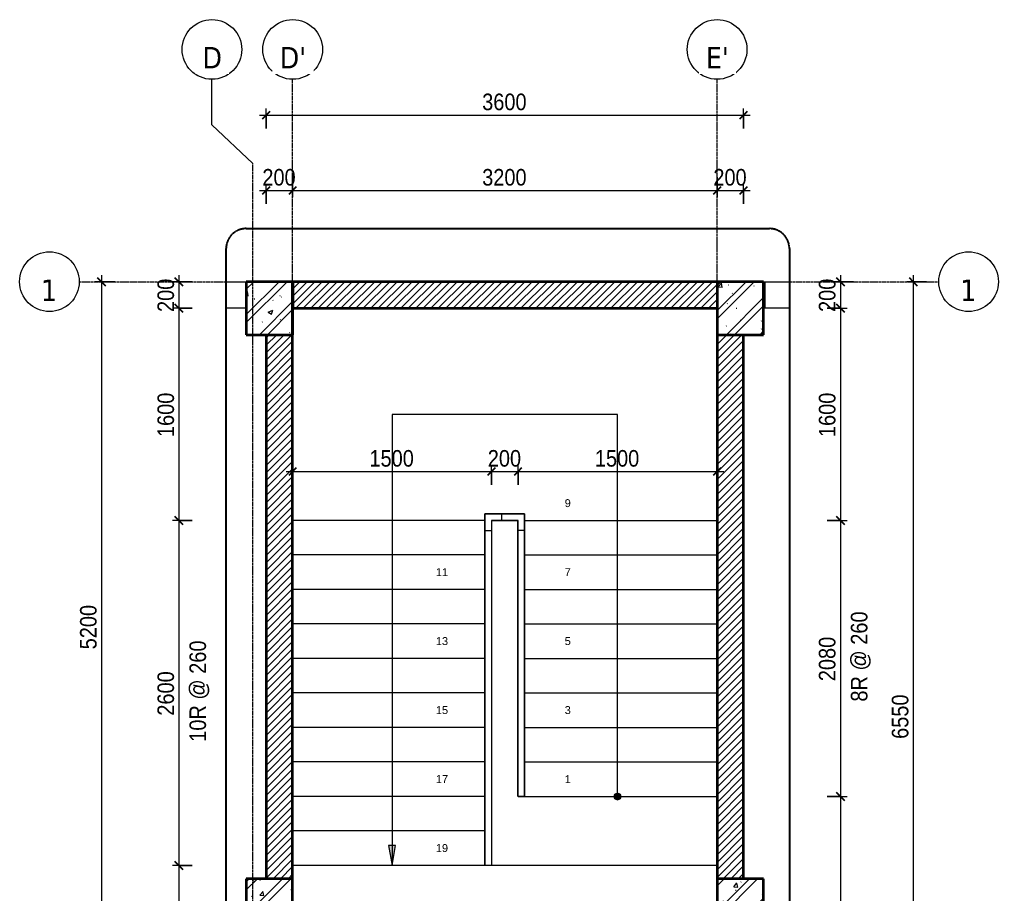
# Model space of a CAD drawing. Header units: millimetres. Extents: x 31919 to 91448, y -42770 to 34550.
# Drawn here: x 67373 to 74753, y -38263 to -31677 of the extents above; entities that cross this region are included whole.
import ezdxf

# ---------------------------------------------------------------- set-up
doc = ezdxf.new("R2010")
doc.units = ezdxf.units.MM
for name, pattern in [('Dash - Tight', [4.5, 3, -1.5]), ('Grid Line', [22.225, 12.7, -3.175, 3.175, -3.175]), ('Hidden', [7.14375, 4.7625, -2.38125])]:
    doc.linetypes.add(name, pattern=pattern)
for name, color, linetype, lineweight in [('0-3', 10, 'Continuous', 5), ('A-ANNO-DIMS', 211, 'Continuous', 9), ('A-ANNO-DIMS-50', 211, 'Continuous', 9), ('A-DETL-GENF-1', 92, 'Dash - Tight', 18), ('A-DETL-GENF-2', 254, 'Continuous', 18), ('A-DETL-GENF-3', 92, 'Hidden', 25), ('A-DETL-MEDM', 33, 'Continuous', 35), ('A-FLOR', 192, 'Continuous', 18), ('A-FLOR-1', 250, 'Continuous', 18), ('A-FLOR-HRAL', 11, 'Continuous', 18), ('A-WALL', 113, 'Continuous', 18), ('A-WALL-1', 113, 'Continuous', 35), ('A-WALL-PATT-1', 111, 'Continuous', 18), ('S-COLS-1', 9, 'Continuous', 5), ('S-COLS-2', 7, 'Continuous', 35), ('S-GRID', 1, 'Continuous', 9), ('S-GRID-1', 1, 'Grid Line', 9), ('S-GRID-IDEN', 1, 'Continuous', 9), ('S-STRS', 31, 'Continuous', 18), ('S-STRS-ANNO', 31, 'Continuous', 18)]:
    doc.layers.add(name, color=color, linetype=linetype, lineweight=lineweight)
doc.styles.add('Arial', font='arial.ttf', dxfattribs={"height": 59.53})
doc.styles.add('Tahoma_B', font='tahomabd.ttf', dxfattribs={"height": 162.5})
doc.styles.add('UTM Avo', font='', dxfattribs={"width": 0.9, "height": 125})
doc.styles.get('UTM Avo').set_extended_font_data('UTM Avo')
doc.dimstyles.new('1_Dim_chi_tiet_2_5', dxfattribs={"dimscale": 304.8, "dimtxt": 124.912619, "dimasz": 0.19685, "dimexe": 0.164042, "dimexo": 0.0625, "dimgap": 0.016404, "dimtad": 1, "dimdec": 0, "dimrnd": 5, "dimzin": 0, "dimdsep": 46, "dimtxsty": 'UTM Avo', "dimblk1": 'OBLIQUE', "dimblk2": 'OBLIQUE', "dimsah": 1, "dimcen": 0.09, "dimdle": 0.164042, "dimazin": 0, "dimtfac": 1, "dimtdec": 4, "dimtix": 1, "dimtmove": 0, "dimatfit": 3, "dimfxl": 0.328084, "dimfxlon": 1, "dimtvp": 1, "dimtolj": 1, "dimtzin": 0, "dimarcsym": 2})
pattern_1 = [(45, (35594.96, 0), (-28.28427, 28.28427), [])]

# ---------------------------------------------------------------- blocks, each defined once
blk = doc.blocks.new('NCV_TKTC_KET CAU_rvt-5-TKCS_THANG BỘ TB2 - MẶT BẰNG TUM MÁI')
at = {"layer": 'S-COLS-1'}
blk.add_hatch(color=256, dxfattribs=at).paths.add_polyline_path([(37037.2, -34052.6), (37037.2, -33652.6), (37036.9, -33652.6), (37036.9, -34052.6)])
at = {"layer": 'A-FLOR-1'}
for p, q in [((37036.9, -33652.6), (33837.3, -33652.6)), ((35286.5, -38052.6), (33836.9, -38052.6)), ((37036.9, -38052.6), (35336.5, -38052.6))]:
    blk.add_line(p, q, dxfattribs=at)
at = {"layer": 'S-COLS-2'}
for p, q in [((33837.3, -34052.6), (33837.3, -33652.6)), ((37386.9, -33652.6), (37036.9, -33652.6)), ((37036.9, -33652.6), (37036.9, -34052.6))]:
    blk.add_line(p, q, dxfattribs=at)
blk = doc.blocks.new('Top Rail Type - Top Rail_Internal_-953363-TKCS_THANG BỘ TB2 - MẶT BẰNG TUM MÁI')
at = {"layer": 'A-FLOR-HRAL'}
for p, q in [((35402.2, 35586), (35527.2, 35586)), ((35402.2, 35461), (35402.2, 35586)), ((35527.2, 35586), (37532.6, 35586)), ((35527.2, 35586), (35527.2, 35536)), ((37532.6, 35586), (37532.6, 35536)), ((35527.2, 35536), (35452.2, 35536)), ((35452.2, 35536), (35452.2, 35461)), ((37532.6, 35536), (35527.2, 35536)), ((35402.2, 35411.5), (35402.2, 35461)), ((35452.2, 35461), (35452.2, 35411.5)), ((35402.2, 35411.5), (35452.2, 35411.5)), ((35402.2, 35286.5), (35402.2, 35411.5)), ((35452.2, 35411.5), (35452.2, 35336.5)), ((35527.2, 35286.5), (35402.2, 35286.5)), ((35452.2, 35336.5), (35527.2, 35336.5)), ((35527.2, 35286.5), (35527.2, 35336.5)), ((35527.2, 35336.5), (38052.6, 35336.5)), ((38052.6, 35286.5), (35527.2, 35286.5)), ((38052.6, 35336.5), (38052.6, 35286.5))]:
    blk.add_line(p, q, dxfattribs=at)
blk = doc.blocks.new('Top Rail Type - Top Rail_Internal_-V13-TKCS_THANG BỘ TB2 - MẶT BẰNG TUM MÁI')
at = {"layer": 'A-FLOR-HRAL'}
for p, q in [((35402.2, 35586), (35402.2, 35411.5)), ((35527.2, 35586), (35402.2, 35586)), ((37532.6, 35586), (35527.2, 35586)), ((37532.6, 35536), (37532.6, 35586)), ((35452.2, 35536), (35452.2, 35411.5)), ((35527.2, 35536), (35452.2, 35536)), ((37532.6, 35536), (35527.2, 35536)), ((35402.2, 35411.5), (35402.2, 35286.5)), ((35452.2, 35411.5), (35452.2, 35336.5)), ((35402.2, 35286.5), (35527.2, 35286.5)), ((35452.2, 35336.5), (35527.2, 35336.5)), ((35527.2, 35336.5), (38052.6, 35336.5)), ((35527.2, 35286.5), (38052.6, 35286.5)), ((38052.6, 35336.5), (38052.6, 35286.5))]:
    blk.add_line(p, q, dxfattribs=at)
blk = doc.blocks.new('BORDER VIEW - BORDER VIEW-1915344-TKCS_THANG BỘ TB2 - MẶT BẰNG TUM MÁI')
at = {"layer": 'A-DETL-GENF-3'}
for p, q in [((150, 4246.2), (7977.3, 4246.2)), ((0, 150), (0, 4096.2)), ((8127.3, 4096.2), (8127.3, 150)), ((7977.3, 0), (150, 0))]:
    blk.add_line(p, q, dxfattribs=at)
for centre, start, end in [((150, 4096.2), 90, 180), ((7977.3, 4096.2), 360, 90), ((150, 150), 180, 270), ((7977.3, 150), 270, 0)]:
    blk.add_arc(centre, 150, start, end, dxfattribs=at)
blk = doc.blocks.new('Grid - M_Grid Head - Circle-353313-TKCS_THANG BỘ TB2 - MẶT BẰNG TUM MÁI')
at = {"layer": 'S-GRID-IDEN'}
blk.add_circle((0, 0), 4.5, dxfattribs=at)
blk = doc.blocks.new('DIMBLOCK121-TKCS_THANG BỘ TB2 - MẶT BẰNG TUM MÁI')
at = {"layer": 'A-ANNO-DIMS-50', "lineweight": 25}
for p, q in [((73561.2, -33652.6), (73531.2, -33622.6)), ((73561.2, -33652.6), (73591.2, -33682.6)), ((73561.2, -33852.6), (73531.2, -33822.6)), ((73561.2, -33852.6), (73591.2, -33882.6))]:
    blk.add_line(p, q, dxfattribs=at)
at = {"layer": 'A-ANNO-DIMS-50'}
for p, q in [((73561.2, -33602.6), (73561.2, -33852.6)), ((73661.2, -33652.6), (73511.2, -33652.6)), ((73561.2, -33652.6), (73661.2, -33652.6)), ((73461.2, -33852.6), (73611.2, -33852.6)), ((73561.2, -33852.6), (73461.2, -33852.6))]:
    blk.add_line(p, q, dxfattribs=at)
at = {"layer": 'A-ANNO-DIMS-50', "color": 0, "insert": (73398.8, -33880.9), "char_height": 125, "width": 308.118, "attachment_point": 1, "rotation": 90, "line_spacing_factor": 1.110334, "style": 'UTM Avo'}
blk.add_mtext('200', dxfattribs=at)
blk = doc.blocks.new('_Oblique')
at = {"color": 0, "linetype": 'ByBlock', "lineweight": -2}
blk.add_line((-0.5, -0.5), (0.5, 0.5), dxfattribs=at)
blk = doc.blocks.new('DIMBLOCK122-TKCS_THANG BỘ TB2 - MẶT BẰNG TUM MÁI')
at = {"layer": 'A-ANNO-DIMS-50'}
for p, q in [((73461.2, -33852.6), (73611.2, -33852.6)), ((73561.2, -33852.6), (73461.2, -33852.6)), ((73561.2, -33852.6), (73561.2, -35452.6)), ((73461.2, -35452.6), (73611.2, -35452.6)), ((73561.2, -35452.6), (73461.2, -35452.6))]:
    blk.add_line(p, q, dxfattribs=at)
at = {"layer": 'A-ANNO-DIMS-50', "lineweight": 25}
for p, q in [((73561.2, -33852.6), (73531.2, -33822.6)), ((73561.2, -33852.6), (73591.2, -33882.6)), ((73561.2, -35452.6), (73531.2, -35422.6)), ((73561.2, -35452.6), (73591.2, -35482.6))]:
    blk.add_line(p, q, dxfattribs=at)
at = {"layer": 'A-ANNO-DIMS-50', "color": 0, "insert": (73398.8, -34823.7), "char_height": 125, "width": 410.824, "attachment_point": 1, "rotation": 90, "line_spacing_factor": 1.110334, "style": 'UTM Avo'}
blk.add_mtext('1600', dxfattribs=at)
blk = doc.blocks.new('DIMBLOCK123-TKCS_THANG BỘ TB2 - MẶT BẰNG TUM MÁI')
at = {"layer": 'A-ANNO-DIMS-50'}
for p, q in [((73461.2, -35452.6), (73611.2, -35452.6)), ((73561.2, -35452.6), (73461.2, -35452.6)), ((73561.2, -35452.6), (73561.2, -37532.6)), ((73461.2, -37532.6), (73611.2, -37532.6)), ((73561.2, -37532.6), (73461.2, -37532.6))]:
    blk.add_line(p, q, dxfattribs=at)
at = {"layer": 'A-ANNO-DIMS-50', "lineweight": 25}
for p, q in [((73561.2, -35452.6), (73531.2, -35422.6)), ((73561.2, -35452.6), (73591.2, -35482.6)), ((73561.2, -37532.6), (73531.2, -37502.6)), ((73561.2, -37532.6), (73591.2, -37562.6))]:
    blk.add_line(p, q, dxfattribs=at)
at = {"layer": 'A-ANNO-DIMS-50', "color": 0, "char_height": 125, "attachment_point": 1, "rotation": 90, "line_spacing_factor": 1.110334, "style": 'UTM Avo'}
for s, insert, width in [('8R @ 260', (73640.1, -36817.6), 780.01), ('2080', (73398.8, -36663.7), 410.824)]:
    blk.add_mtext(s, dxfattribs=dict(at, insert=insert, width=width))
blk = doc.blocks.new('DIMBLOCK124-TKCS_THANG BỘ TB2 - MẶT BẰNG TUM MÁI')
at = {"layer": 'A-ANNO-DIMS-50'}
for p, q in [((73461.2, -37532.6), (73611.2, -37532.6)), ((73561.2, -37532.6), (73461.2, -37532.6)), ((73561.2, -37532.6), (73561.2, -40002.6)), ((73461.2, -40002.6), (73611.2, -40002.6)), ((73561.2, -40002.6), (73461.2, -40002.6))]:
    blk.add_line(p, q, dxfattribs=at)
at = {"layer": 'A-ANNO-DIMS-50', "lineweight": 25}
for p, q in [((73561.2, -37532.6), (73531.2, -37502.6)), ((73561.2, -37532.6), (73591.2, -37562.6)), ((73561.2, -40002.6), (73531.2, -39972.6)), ((73561.2, -40002.6), (73591.2, -40032.6))]:
    blk.add_line(p, q, dxfattribs=at)
at = {"layer": 'A-ANNO-DIMS-50', "color": 0, "insert": (73398.8, -38938.7), "char_height": 125, "width": 410.824, "attachment_point": 1, "rotation": 90, "line_spacing_factor": 1.110334, "style": 'UTM Avo'}
blk.add_mtext('2470', dxfattribs=at)
blk = doc.blocks.new('DIMBLOCK126-TKCS_THANG BỘ TB2 - MẶT BẰNG TUM MÁI')
at = {"layer": 'A-ANNO-DIMS-50', "lineweight": 25}
for p, q in [((74111.2, -33652.6), (74081.2, -33622.6)), ((74111.2, -33652.6), (74141.2, -33682.6)), ((74111.2, -40202.6), (74081.2, -40172.6)), ((74111.2, -40202.6), (74141.2, -40232.6))]:
    blk.add_line(p, q, dxfattribs=at)
at = {"layer": 'A-ANNO-DIMS-50'}
for p, q in [((74111.2, -33602.6), (74111.2, -40252.6)), ((74211.2, -33652.6), (74061.2, -33652.6)), ((74111.2, -33652.6), (74211.2, -33652.6)), ((74011.2, -40202.6), (74161.2, -40202.6)), ((74111.2, -40202.6), (74011.2, -40202.6))]:
    blk.add_line(p, q, dxfattribs=at)
at = {"layer": 'A-ANNO-DIMS-50', "color": 0, "insert": (73948.8, -37098.7), "char_height": 125, "width": 410.824, "attachment_point": 1, "rotation": 90, "line_spacing_factor": 1.110334, "style": 'UTM Avo'}
blk.add_mtext('6550', dxfattribs=at)
blk = doc.blocks.new('DIMBLOCK127-TKCS_THANG BỘ TB2 - MẶT BẰNG TUM MÁI')
at = {"layer": 'A-ANNO-DIMS-50', "lineweight": 25}
for p, q in [((68574.8, -33652.6), (68544.8, -33622.6)), ((68574.8, -33652.6), (68604.8, -33682.6)), ((68574.8, -33852.6), (68544.8, -33822.6)), ((68574.8, -33852.6), (68604.8, -33882.6))]:
    blk.add_line(p, q, dxfattribs=at)
at = {"layer": 'A-ANNO-DIMS-50'}
for p, q in [((68574.8, -33602.6), (68574.8, -33852.6)), ((68674.8, -33652.6), (68524.8, -33652.6)), ((68574.8, -33652.6), (68674.8, -33652.6)), ((68674.8, -33852.6), (68524.8, -33852.6)), ((68574.8, -33852.6), (68674.8, -33852.6))]:
    blk.add_line(p, q, dxfattribs=at)
at = {"layer": 'A-ANNO-DIMS-50', "color": 0, "insert": (68412.4, -33880.9), "char_height": 125, "width": 308.118, "attachment_point": 1, "rotation": 90, "line_spacing_factor": 1.110334, "style": 'UTM Avo'}
blk.add_mtext('200', dxfattribs=at)
blk = doc.blocks.new('DIMBLOCK128-TKCS_THANG BỘ TB2 - MẶT BẰNG TUM MÁI')
at = {"layer": 'A-ANNO-DIMS-50'}
for p, q in [((68674.8, -33852.6), (68524.8, -33852.6)), ((68574.8, -33852.6), (68574.8, -35452.6)), ((68574.8, -33852.6), (68674.8, -33852.6)), ((68674.8, -35452.6), (68524.8, -35452.6)), ((68574.8, -35452.6), (68674.8, -35452.6))]:
    blk.add_line(p, q, dxfattribs=at)
at = {"layer": 'A-ANNO-DIMS-50', "lineweight": 25}
for p, q in [((68574.8, -33852.6), (68544.8, -33822.6)), ((68574.8, -33852.6), (68604.8, -33882.6)), ((68574.8, -35452.6), (68544.8, -35422.6)), ((68574.8, -35452.6), (68604.8, -35482.6))]:
    blk.add_line(p, q, dxfattribs=at)
at = {"layer": 'A-ANNO-DIMS-50', "color": 0, "insert": (68412.4, -34823.7), "char_height": 125, "width": 410.824, "attachment_point": 1, "rotation": 90, "line_spacing_factor": 1.110334, "style": 'UTM Avo'}
blk.add_mtext('1600', dxfattribs=at)
blk = doc.blocks.new('DIMBLOCK129-TKCS_THANG BỘ TB2 - MẶT BẰNG TUM MÁI')
at = {"layer": 'A-ANNO-DIMS-50'}
for p, q in [((68674.8, -35452.6), (68524.8, -35452.6)), ((68574.8, -35452.6), (68574.8, -38052.6)), ((68574.8, -35452.6), (68674.8, -35452.6)), ((68674.8, -38052.6), (68524.8, -38052.6)), ((68574.8, -38052.6), (68674.8, -38052.6))]:
    blk.add_line(p, q, dxfattribs=at)
at = {"layer": 'A-ANNO-DIMS-50', "lineweight": 25}
for p, q in [((68574.8, -35452.6), (68544.8, -35422.6)), ((68574.8, -35452.6), (68604.8, -35482.6)), ((68574.8, -38052.6), (68544.8, -38022.6)), ((68574.8, -38052.6), (68604.8, -38082.6))]:
    blk.add_line(p, q, dxfattribs=at)
at = {"layer": 'A-ANNO-DIMS-50', "color": 0, "char_height": 125, "attachment_point": 1, "rotation": 90, "line_spacing_factor": 1.110334, "style": 'UTM Avo'}
for s, insert, width in [('10R @ 260', (68653.7, -37120.4), 882.716), ('2600', (68412.4, -36923.7), 410.824)]:
    blk.add_mtext(s, dxfattribs=dict(at, insert=insert, width=width))
blk = doc.blocks.new('DIMBLOCK130-TKCS_THANG BỘ TB2 - MẶT BẰNG TUM MÁI')
at = {"layer": 'A-ANNO-DIMS-50'}
for p, q in [((68674.8, -38052.6), (68524.8, -38052.6)), ((68574.8, -38052.6), (68574.8, -40002.6)), ((68574.8, -38052.6), (68674.8, -38052.6)), ((68674.8, -40002.6), (68524.8, -40002.6)), ((68574.8, -40002.6), (68674.8, -40002.6))]:
    blk.add_line(p, q, dxfattribs=at)
at = {"layer": 'A-ANNO-DIMS-50', "lineweight": 25}
for p, q in [((68574.8, -38052.6), (68544.8, -38022.6)), ((68574.8, -38052.6), (68604.8, -38082.6)), ((68574.8, -40002.6), (68544.8, -39972.6)), ((68574.8, -40002.6), (68604.8, -40032.6))]:
    blk.add_line(p, q, dxfattribs=at)
at = {"layer": 'A-ANNO-DIMS-50', "color": 0, "insert": (68412.4, -39198.7), "char_height": 125, "width": 410.824, "attachment_point": 1, "rotation": 90, "line_spacing_factor": 1.110334, "style": 'UTM Avo'}
blk.add_mtext('1950', dxfattribs=at)
blk = doc.blocks.new('DIMBLOCK132-TKCS_THANG BỘ TB2 - MẶT BẰNG TUM MÁI')
at = {"layer": 'A-ANNO-DIMS-50'}
for p, q in [((69431.9, -32865.3), (69431.9, -33015.3)), ((69431.9, -32965.3), (69431.9, -32865.3)), ((69181.9, -32965.3), (69431.9, -32965.3)), ((69231.9, -33065.3), (69231.9, -32915.3)), ((69231.9, -32965.3), (69231.9, -33065.3))]:
    blk.add_line(p, q, dxfattribs=at)
at = {"layer": 'A-ANNO-DIMS-50', "lineweight": 25}
for p, q in [((69231.9, -32965.3), (69201.9, -32995.3)), ((69231.9, -32965.3), (69261.9, -32935.3)), ((69431.9, -32965.3), (69401.9, -32995.3)), ((69431.9, -32965.3), (69461.9, -32935.3))]:
    blk.add_line(p, q, dxfattribs=at)
at = {"layer": 'A-ANNO-DIMS-50', "color": 0, "insert": (69203.5, -32803), "char_height": 125, "width": 308.118, "attachment_point": 1, "line_spacing_factor": 1.110334, "style": 'UTM Avo'}
blk.add_mtext('200', dxfattribs=at)
blk = doc.blocks.new('DIMBLOCK133-TKCS_THANG BỘ TB2 - MẶT BẰNG TUM MÁI')
at = {"layer": 'A-ANNO-DIMS-50'}
for p, q in [((69431.9, -32865.3), (69431.9, -33015.3)), ((69431.9, -32965.3), (69431.9, -32865.3)), ((72631.9, -32865.3), (72631.9, -33015.3)), ((72631.9, -32965.3), (72631.9, -32865.3)), ((69431.9, -32965.3), (72631.9, -32965.3))]:
    blk.add_line(p, q, dxfattribs=at)
at = {"layer": 'A-ANNO-DIMS-50', "lineweight": 25}
for p, q in [((69431.9, -32965.3), (69401.9, -32995.3)), ((69431.9, -32965.3), (69461.9, -32935.3)), ((72631.9, -32965.3), (72601.9, -32995.3)), ((72631.9, -32965.3), (72661.9, -32935.3))]:
    blk.add_line(p, q, dxfattribs=at)
at = {"layer": 'A-ANNO-DIMS-50', "color": 0, "insert": (70860.7, -32803), "char_height": 125, "width": 410.824, "attachment_point": 1, "line_spacing_factor": 1.110334, "style": 'UTM Avo'}
blk.add_mtext('3200', dxfattribs=at)
blk = doc.blocks.new('DIMBLOCK134-TKCS_THANG BỘ TB2 - MẶT BẰNG TUM MÁI')
at = {"layer": 'A-ANNO-DIMS-50'}
for p, q in [((72631.9, -32865.3), (72631.9, -33015.3)), ((72631.9, -32965.3), (72631.9, -32865.3)), ((72631.9, -32965.3), (72881.9, -32965.3)), ((72831.9, -33065.3), (72831.9, -32915.3)), ((72831.9, -32965.3), (72831.9, -33065.3))]:
    blk.add_line(p, q, dxfattribs=at)
at = {"layer": 'A-ANNO-DIMS-50', "lineweight": 25}
for p, q in [((72631.9, -32965.3), (72601.9, -32995.3)), ((72631.9, -32965.3), (72661.9, -32935.3)), ((72831.9, -32965.3), (72801.9, -32995.3)), ((72831.9, -32965.3), (72861.9, -32935.3))]:
    blk.add_line(p, q, dxfattribs=at)
at = {"layer": 'A-ANNO-DIMS-50', "color": 0, "insert": (72603.5, -32803), "char_height": 125, "width": 308.118, "attachment_point": 1, "line_spacing_factor": 1.110334, "style": 'UTM Avo'}
blk.add_mtext('200', dxfattribs=at)
blk = doc.blocks.new('DIMBLOCK135-TKCS_THANG BỘ TB2 - MẶT BẰNG TUM MÁI')
at = {"layer": 'A-ANNO-DIMS-50'}
for p, q in [((69431.9, -34983.9), (69431.9, -35133.9)), ((69431.9, -35083.9), (69431.9, -34983.9)), ((70931.9, -35183.9), (70931.9, -35033.9)), ((69381.9, -35083.9), (70931.9, -35083.9)), ((70931.9, -35083.9), (70931.9, -35183.9))]:
    blk.add_line(p, q, dxfattribs=at)
at = {"layer": 'A-ANNO-DIMS-50', "lineweight": 25}
for p, q in [((69431.9, -35083.9), (69401.9, -35113.9)), ((69431.9, -35083.9), (69461.9, -35053.9)), ((70931.9, -35083.9), (70901.9, -35113.9)), ((70931.9, -35083.9), (70961.9, -35053.9))]:
    blk.add_line(p, q, dxfattribs=at)
at = {"layer": 'A-ANNO-DIMS-50', "color": 0, "insert": (70010.7, -34921.6), "char_height": 125, "width": 410.824, "attachment_point": 1, "line_spacing_factor": 1.110334, "style": 'UTM Avo'}
blk.add_mtext('1500', dxfattribs=at)
blk = doc.blocks.new('DIMBLOCK136-TKCS_THANG BỘ TB2 - MẶT BẰNG TUM MÁI')
at = {"layer": 'A-ANNO-DIMS-50'}
for p, q in [((70931.9, -35183.9), (70931.9, -35033.9)), ((71130.9, -35183.9), (71130.9, -35033.9)), ((70931.9, -35083.9), (71130.9, -35083.9)), ((70931.9, -35083.9), (70931.9, -35183.9)), ((71130.9, -35083.9), (71130.9, -35183.9))]:
    blk.add_line(p, q, dxfattribs=at)
at = {"layer": 'A-ANNO-DIMS-50', "lineweight": 25}
for p, q in [((70931.9, -35083.9), (70901.9, -35113.9)), ((70931.9, -35083.9), (70961.9, -35053.9)), ((71130.9, -35083.9), (71100.9, -35113.9)), ((71130.9, -35083.9), (71160.9, -35053.9))]:
    blk.add_line(p, q, dxfattribs=at)
at = {"layer": 'A-ANNO-DIMS-50', "color": 0, "insert": (70903, -34921.6), "char_height": 125, "width": 308.118, "attachment_point": 1, "line_spacing_factor": 1.110334, "style": 'UTM Avo'}
blk.add_mtext('200', dxfattribs=at)
blk = doc.blocks.new('DIMBLOCK137-TKCS_THANG BỘ TB2 - MẶT BẰNG TUM MÁI')
at = {"layer": 'A-ANNO-DIMS-50'}
for p, q in [((71130.9, -35183.9), (71130.9, -35033.9)), ((72631.9, -34983.9), (72631.9, -35133.9)), ((72631.9, -35083.9), (72631.9, -34983.9)), ((71130.9, -35083.9), (72681.9, -35083.9)), ((71130.9, -35083.9), (71130.9, -35183.9))]:
    blk.add_line(p, q, dxfattribs=at)
at = {"layer": 'A-ANNO-DIMS-50', "lineweight": 25}
for p, q in [((71130.9, -35083.9), (71100.9, -35113.9)), ((71130.9, -35083.9), (71160.9, -35053.9)), ((72631.9, -35083.9), (72601.9, -35113.9)), ((72631.9, -35083.9), (72661.9, -35053.9))]:
    blk.add_line(p, q, dxfattribs=at)
at = {"layer": 'A-ANNO-DIMS-50', "color": 0, "insert": (71710.2, -34921.6), "char_height": 125, "width": 410.824, "attachment_point": 1, "line_spacing_factor": 1.110334, "style": 'UTM Avo'}
blk.add_mtext('1500', dxfattribs=at)
blk = doc.blocks.new('DIMBLOCK138-TKCS_THANG BỘ TB2 - MẶT BẰNG TUM MÁI')
at = {"layer": 'A-ANNO-DIMS-50'}
for p, q in [((69231.9, -32497.3), (69231.9, -32347.3)), ((72831.9, -32497.3), (72831.9, -32347.3)), ((69181.9, -32397.3), (72881.9, -32397.3)), ((69231.9, -32397.3), (69231.9, -32497.3)), ((72831.9, -32397.3), (72831.9, -32497.3))]:
    blk.add_line(p, q, dxfattribs=at)
at = {"layer": 'A-ANNO-DIMS-50', "lineweight": 25}
for p, q in [((69231.9, -32397.3), (69261.9, -32367.3)), ((72831.9, -32397.3), (72861.9, -32367.3)), ((69231.9, -32397.3), (69201.9, -32427.3)), ((72831.9, -32397.3), (72801.9, -32427.3))]:
    blk.add_line(p, q, dxfattribs=at)
at = {"layer": 'A-ANNO-DIMS-50', "color": 0, "insert": (70860.7, -32234.9), "char_height": 125, "width": 410.824, "attachment_point": 1, "line_spacing_factor": 1.110334, "style": 'UTM Avo'}
blk.add_mtext('3600', dxfattribs=at)
blk = doc.blocks.new('DIMBLOCK139-TKCS_THANG BỘ TB2 - MẶT BẰNG TUM MÁI')
at = {"layer": 'A-ANNO-DIMS-50', "lineweight": 25}
for p, q in [((67991.1, -33652.6), (67961.1, -33622.6)), ((67991.1, -33652.6), (68021.1, -33682.6)), ((67991.1, -38852.6), (67961.1, -38822.6)), ((67991.1, -38852.6), (68021.1, -38882.6))]:
    blk.add_line(p, q, dxfattribs=at)
at = {"layer": 'A-ANNO-DIMS-50'}
for p, q in [((67991.1, -33602.6), (67991.1, -38852.6)), ((68091.1, -33652.6), (67941.1, -33652.6)), ((67991.1, -33652.6), (68091.1, -33652.6)), ((68091.1, -38852.6), (67941.1, -38852.6)), ((67991.1, -38852.6), (68091.1, -38852.6))]:
    blk.add_line(p, q, dxfattribs=at)
at = {"layer": 'A-ANNO-DIMS-50', "color": 0, "insert": (67828.7, -36423.7), "char_height": 125, "width": 410.824, "attachment_point": 1, "rotation": 90, "line_spacing_factor": 1.110334, "style": 'UTM Avo'}
blk.add_mtext('5200', dxfattribs=at)

msp = doc.modelspace()

# ---------------------------------------------------------------- hatches: boundary and pattern name
at = {"layer": 'A-DETL-GENF-2'}
h = msp.add_hatch(dxfattribs=at)
h.set_pattern_fill('FP_2', color=256, style=0, pattern_type=2)
h.set_pattern_definition([(50, (35594.96, 0), (364.368, -31.8783), [38.1, -419.1]), (355, (35594.96, 0), (-70.4859, 382.1133), [30.48, -335.28]), (100.451, (35625.32, -2.66), (293.885, 350.2334), [32.38, -356.18]), (46.184, (35594.96, 101.6), (542.1585, -84.086), [57.15, -628.65]), (96.636, (35640.14, 94.6), (474.805, 494.8554), [48.57, -534.27]), (351.184, (35594.96, 101.6), (474.81, 494.85), [45.72, -502.92]), (21, (35645.76, 76.2), (303.2285, -204.5305), [38.1, -419.1]), (326, (35645.76, 76.2), (123.604, 368.376), [30.48, -335.28]), (71.451, (35671.03, 59.16), (426.8341, 163.8427), [32.38, -356.18]), (37.5, (35594.96, 0), (6.17665, 169.11015), [3.353, -327.863, 3.353, -337.007, -336.55]), (37.5, (35594.96, 0), (6.17665, 169.11015), [-671.576, 3.353, -333.197]), (7.5, (35594.96, 0), (133.6389, 200.3615), [3.353, -190.703, 3.353, -320.243, -128.27]), (7.5, (35594.96, 0), (133.6389, 200.3615), [-517.652, 3.353, -124.917]), (327.5, (35481.68, 0), (271.18182, -11.45836), [3.353, -123.647, 3.353, -392.887, -525.78]), (327.5, (35481.68, 0), (271.18182, -11.45836), [-523.24, 3.353, -522.427]), (317.5, (35430.88, 0), (296.2585, 50.8528), [3.353, -161.747, 3.353, -259.791, -373.38]), (317.5, (35430.88, 0), (296.2585, 50.8528), [-428.244, 3.353, -370.027]), (45, (35594.96, 0), (-125.7236, 125.7236), []), (45, (35594.96, 190.5), (-125.7236, 125.7236), [])])
h.paths.add_polyline_path([(69081.9, -38552.6), (69431.9, -38552.6), (69431.9, -38152.6), (69081.9, -38152.6)])
h.paths.add_polyline_path([(72631.9, -38552.6), (72981.9, -38552.6), (72981.9, -38152.6), (72631.9, -38152.6)])
h.paths.add_polyline_path([(69431.9, -34052.6), (69431.9, -33652.6), (69082.3, -33652.6), (69082.3, -34052.6)])
h.paths.add_polyline_path([(72632.1, -34052.6), (72981.9, -34052.6), (72981.9, -33652.6), (72632.1, -33652.6)])
at = {"layer": 'A-WALL-PATT-1'}
h = msp.add_hatch(dxfattribs=at)
h.set_pattern_fill('FP_1', color=256, style=0, pattern_type=2)
h.set_pattern_definition(pattern_1)
h.paths.add_polyline_path([(69432.1, -33852.6), (72632.1, -33852.6), (72632.1, -33652.6), (69432.1, -33652.6)])
h = msp.add_hatch(dxfattribs=at)
h.set_pattern_fill('FP_1', color=256, style=0, pattern_type=2)
h.set_pattern_definition(pattern_1)
h.paths.add_polyline_path([(69231.9, -38152.6), (69431.9, -38152.6), (69431.9, -34052.6), (69231.9, -34052.6), (69231.9, -36919.7)])
h = msp.add_hatch(dxfattribs=at)
h.set_pattern_fill('FP_1', color=256, style=0, pattern_type=2)
h.set_pattern_definition(pattern_1)
h.paths.add_polyline_path([(72831.9, -38152.6), (72831.9, -34052.6), (72631.9, -34052.6), (72631.9, -38152.6)])
at = {"layer": 'S-STRS-ANNO'}
for points in [[(71880.5, -37557.6), (71898.2, -37550.2), (71905.5, -37532.6), (71898.2, -37514.9), (71880.5, -37507.6), (71862.9, -37514.9), (71855.5, -37532.6), (71862.9, -37550.2)], [(70181.9, -38052.6), (70208.3, -37902.6), (70155.4, -37902.6)]]:
    msp.add_hatch(color=256, dxfattribs=at).paths.add_polyline_path(points)
h = msp.add_hatch(color=256, dxfattribs=at)
edge = h.paths.add_edge_path()
edge.add_arc((71880.5, -37532.6), 25, 0, 360)

# ---------------------------------------------------------------- linework, layer by layer
at = {"layer": 'A-DETL-MEDM'}
for p, q in [((69431.9, -33652.6), (69082.3, -33652.6)), ((69082.3, -33652.6), (69082.3, -34052.6)), ((69431.9, -34052.6), (69431.9, -33652.6)), ((72981.9, -33652.6), (72632.1, -33652.6)), ((72632.1, -33652.6), (72632.1, -34052.6)), ((72981.9, -34052.6), (72981.9, -33652.6)), ((69082.3, -34052.6), (69431.9, -34052.6)), ((72632.1, -34052.6), (72981.9, -34052.6)), ((69431.9, -38152.6), (69081.9, -38152.6)), ((69081.9, -38152.6), (69081.9, -38552.6)), ((69431.9, -38552.6), (69431.9, -38152.6)), ((72981.9, -38152.6), (72631.9, -38152.6)), ((72631.9, -38152.6), (72631.9, -38552.6)), ((72981.9, -38552.6), (72981.9, -38152.6))]:
    msp.add_line(p, q, dxfattribs=at)
at = {"layer": 'A-FLOR'}
msp.add_line((72991.9, -33852.6), (72981.9, -33852.6), dxfattribs=at)
at = {"layer": 'A-WALL'}
for p, q in [((68930.5, -33652.6), (69082.3, -33652.6)), ((72991.9, -33652.6), (73176.7, -33652.6)), ((72991.9, -33652.6), (72991.9, -33852.6)), ((69082.3, -33852.6), (68930.5, -33852.6)), ((73176.7, -33852.6), (72991.9, -33852.6))]:
    msp.add_line(p, q, dxfattribs=at)
at = {"layer": 'A-WALL-1'}
for p, q in [((72632.1, -33652.6), (69432.1, -33652.6)), ((69432.1, -33652.6), (69432.1, -33852.6)), ((69432.1, -33852.6), (72632.1, -33852.6)), ((69231.9, -34052.6), (69231.9, -38152.6)), ((69431.9, -38152.6), (69431.9, -34052.6)), ((72631.9, -34052.6), (72631.9, -38152.6)), ((72831.9, -38152.6), (72831.9, -34052.6))]:
    msp.add_line(p, q, dxfattribs=at)
at = {"layer": 'S-GRID'}
for p, q in [((68823.5, -32471.1), (68823.5, -32127)), ((69131.9, -32762), (68823.5, -32471.1))]:
    msp.add_line(p, q, dxfattribs=at)
at = {"layer": 'S-GRID-1'}
for p, q in [((69431.9, -33377), (69431.9, -32127)), ((72631.9, -33377), (72631.9, -32127)), ((69131.9, -34012), (69131.9, -32762)), ((69431.9, -41070.2), (69431.9, -33377)), ((72631.9, -41070.2), (72631.9, -33377)), ((67823.1, -33652.6), (69073.1, -33652.6)), ((69073.1, -33652.6), (73052.7, -33652.6)), ((73052.7, -33652.6), (74302.7, -33652.6)), ((69131.9, -40435.2), (69131.9, -34012))]:
    msp.add_line(p, q, dxfattribs=at)
at = {"layer": 'S-STRS'}
for p, q in [((72630.5, -35452.6), (72630.5, -33852.6)), ((70881.5, -35452.6), (69431.9, -35452.6)), ((70931.9, -35452.6), (71130.5, -35452.6)), ((70931.9, -35452.6), (70931.9, -35712.6)), ((71130.5, -35712.6), (71130.5, -35452.6)), ((71180.9, -35452.6), (72630.5, -35452.6)), ((72630.5, -35712.6), (72630.5, -35452.6)), ((70881.5, -35712.6), (69431.9, -35712.6)), ((70931.9, -35712.6), (70931.9, -35972.6)), ((71130.5, -35972.6), (71130.5, -35712.6)), ((71180.9, -35712.6), (72630.5, -35712.6)), ((72630.5, -35972.6), (72630.5, -35712.6)), ((70881.5, -35972.6), (69431.9, -35972.6)), ((70931.9, -35972.6), (70931.9, -36232.6)), ((71130.5, -36232.6), (71130.5, -35972.6)), ((71180.9, -35972.6), (72630.5, -35972.6)), ((72630.5, -36232.6), (72630.5, -35972.6)), ((70881.5, -36232.6), (69431.9, -36232.6)), ((70931.9, -36232.6), (70931.9, -36492.6)), ((71130.5, -36492.6), (71130.5, -36232.6)), ((71180.9, -36232.6), (72630.5, -36232.6)), ((72630.5, -36492.6), (72630.5, -36232.6)), ((70881.5, -36492.6), (69431.9, -36492.6)), ((70931.9, -36492.6), (70931.9, -36752.6)), ((71130.5, -36752.6), (71130.5, -36492.6)), ((71180.9, -36492.6), (72630.5, -36492.6)), ((72630.5, -36752.6), (72630.5, -36492.6)), ((70881.5, -36752.6), (69431.9, -36752.6)), ((70931.9, -36752.6), (70931.9, -37012.6)), ((71130.5, -37012.6), (71130.5, -36752.6)), ((71180.9, -36752.6), (72630.5, -36752.6)), ((72630.5, -37012.6), (72630.5, -36752.6)), ((70881.5, -37012.6), (69431.9, -37012.6)), ((70931.9, -37012.6), (70931.9, -37272.6)), ((71130.5, -37272.6), (71130.5, -37012.6)), ((71180.9, -37012.6), (72630.5, -37012.6)), ((72630.5, -37272.6), (72630.5, -37012.6)), ((70881.5, -37272.6), (69431.9, -37272.6)), ((70931.9, -37272.6), (70931.9, -37532.6)), ((71130.5, -37532.6), (71130.5, -37272.6)), ((71180.9, -37272.6), (72630.5, -37272.6)), ((72630.5, -37532.6), (72630.5, -37272.6)), ((70881.5, -37532.6), (69431.9, -37532.6)), ((70931.9, -37532.6), (70931.9, -37792.6)), ((71180.9, -37532.6), (72630.5, -37532.6)), ((70881.5, -37792.6), (69431.9, -37792.6)), ((70931.9, -37792.6), (70931.9, -38052.6)), ((70881.5, -38052.6), (69431.9, -38052.6))]:
    msp.add_line(p, q, dxfattribs=at)
at = {"layer": 'S-STRS-ANNO'}
for p, q in [((70181.9, -34652.6), (70181.9, -35452.6)), ((71880.5, -34652.6), (70181.9, -34652.6)), ((71880.5, -35452.6), (71880.5, -34652.6)), ((70181.9, -35452.6), (70181.9, -35712.6)), ((71880.5, -35712.6), (71880.5, -35452.6)), ((70181.9, -35712.6), (70181.9, -35972.6)), ((71880.5, -35972.6), (71880.5, -35712.6)), ((70181.9, -35972.6), (70181.9, -36232.6)), ((71880.5, -36232.6), (71880.5, -35972.6)), ((70181.9, -36232.6), (70181.9, -36492.6)), ((71880.5, -36492.6), (71880.5, -36232.6)), ((70181.9, -36492.6), (70181.9, -36752.6)), ((71880.5, -36752.6), (71880.5, -36492.6)), ((70181.9, -36752.6), (70181.9, -37012.6)), ((71880.5, -37012.6), (71880.5, -36752.6)), ((70181.9, -37012.6), (70181.9, -37272.6)), ((71880.5, -37272.6), (71880.5, -37012.6)), ((70181.9, -37272.6), (70181.9, -37532.6)), ((71880.5, -37532.6), (71880.5, -37272.6)), ((70181.9, -37532.6), (70181.9, -37792.6)), ((71862.9, -37514.9), (71855.5, -37532.6)), ((71855.5, -37532.6), (71862.9, -37550.2)), ((71880.5, -37507.6), (71862.9, -37514.9)), ((71862.9, -37550.2), (71880.5, -37557.6)), ((71898.2, -37514.9), (71880.5, -37507.6)), ((71880.5, -37557.6), (71898.2, -37550.2)), ((71905.5, -37532.6), (71898.2, -37514.9)), ((71898.2, -37550.2), (71905.5, -37532.6)), ((70181.9, -37792.6), (70181.9, -38052.6)), ((70208.3, -37902.6), (70155.4, -37902.6)), ((70155.4, -37902.6), (70181.9, -38052.6)), ((70181.9, -38052.6), (70208.3, -37902.6))]:
    msp.add_line(p, q, dxfattribs=at)
msp.add_circle((71880.5, -37532.6), 25, dxfattribs=at)

# ---------------------------------------------------------------- block references
at = {"layer": '0-3'}
msp.add_blockref('NCV_TKTC_KET CAU_rvt-5-TKCS_THANG BỘ TB2 - MẶT BẰNG TUM MÁI', (35595, 0), dxfattribs=at)
at = {"layer": 'A-DETL-GENF-1', "rotation": 270.0000000000001}
msp.add_blockref('BORDER VIEW - BORDER VIEW-1915344-TKCS_THANG BỘ TB2 - MẶT BẰNG TUM MÁI', (68930.5, -33252.6), dxfattribs=at)
at = {"layer": 'A-FLOR-HRAL', "rotation": 270.0000000000001}
for name in ['Top Rail Type - Top Rail_Internal_-953363-TKCS_THANG BỘ TB2 - MẶT BẰNG TUM MÁI', 'Top Rail Type - Top Rail_Internal_-V13-TKCS_THANG BỘ TB2 - MẶT BẰNG TUM MÁI']:
    msp.add_blockref(name, (35595, 0), dxfattribs=at)
at = {"layer": 'S-GRID-IDEN', "xscale": 49.99999999999998, "yscale": 49.99999999999998, "zscale": 49.99999999999998}
for p in [(68823.5, -31902), (69431.9, -31902), (72631.9, -31902)]:
    msp.add_blockref('Grid - M_Grid Head - Circle-353313-TKCS_THANG BỘ TB2 - MẶT BẰNG TUM MÁI', p, dxfattribs=at)
at = {"layer": 'S-GRID-IDEN', "xscale": 49.99999999999998, "yscale": 49.99999999999998, "zscale": 49.99999999999998, "rotation": 269.9999999999996}
for p in [(67598.1, -33652.6), (74527.7, -33652.6)]:
    msp.add_blockref('Grid - M_Grid Head - Circle-353313-TKCS_THANG BỘ TB2 - MẶT BẰNG TUM MÁI', p, dxfattribs=at)

# ---------------------------------------------------------------- texts
at = {"layer": 'S-STRS-ANNO', "attachment_point": 1, "line_spacing_factor": 0.941778, "style": 'Arial'}
for s, insert, char_height, width in [('9', (71482.7, -35292), 59.5, 54.943), ('11', (70511.1, -35812), 59.53, 109.886), ('7', (71482.7, -35812), 59.5, 54.943), ('13', (70511.1, -36332), 59.53, 109.886), ('5', (71482.7, -36332), 59.5, 54.943), ('15', (70511.1, -36852), 59.53, 109.886), ('3', (71482.7, -36852), 59.5, 54.943), ('17', (70511.1, -37372), 59.53, 109.886), ('1', (71482.7, -37372), 59.5, 54.943), ('19', (70511.1, -37892), 59.53, 109.886)]:
    msp.add_mtext(s, dxfattribs=dict(at, insert=insert, char_height=char_height, width=width))

# ---------------------------------------------------------------- dimensions: what is measured, and where the dimension line sits
at = {"layer": 'A-ANNO-DIMS'}
for base, p1, p2, override, picture, middle in [((72831.9, -32397.3), (69231.9, -32497.3), (72831.9, -32497.3), {"dimpost": '<>', "dimfxl": 3600}, 'DIMBLOCK138-TKCS_THANG BỘ TB2 - MẶT BẰNG TUM MÁI', (71031.9, -32327.6)), ((69431.9, -32965.3), (69231.9, -33065.3), (69431.9, -32865.3), {"dimpost": '<>', "dimfxl": 282.842712}, 'DIMBLOCK132-TKCS_THANG BỘ TB2 - MẶT BẰNG TUM MÁI', (69331.9, -32895.7)), ((72631.9, -32965.3), (69431.9, -32865.3), (72631.9, -32865.3), {"dimpost": '<>', "dimfxl": 3200}, 'DIMBLOCK133-TKCS_THANG BỘ TB2 - MẶT BẰNG TUM MÁI', (71031.9, -32895.7)), ((72831.9, -32965.3), (72631.9, -32865.3), (72831.9, -33065.3), {"dimpost": '<>', "dimfxl": 282.842712}, 'DIMBLOCK134-TKCS_THANG BỘ TB2 - MẶT BẰNG TUM MÁI', (72731.9, -32895.7)), ((70931.9, -35083.9), (69431.9, -34983.9), (70931.9, -35183.9), {"dimpost": '<>', "dimfxl": 1513.274595}, 'DIMBLOCK135-TKCS_THANG BỘ TB2 - MẶT BẰNG TUM MÁI', (70181.9, -35014.3)), ((72631.9, -35083.9), (71130.9, -35183.9), (72631.9, -34983.9), {"dimpost": '<>', "dimfxl": 1514.217179}, 'DIMBLOCK137-TKCS_THANG BỘ TB2 - MẶT BẰNG TUM MÁI', (71881.4, -35014.3))]:
    dim = msp.add_linear_dim(base=base, p1=p1, p2=p2, dimstyle='1_Dim_chi_tiet_2_5', override=override, dxfattribs=at)
    dim.commit()
    dim.dimension.update_dxf_attribs({"geometry": picture, "text_midpoint": middle})
for base, p1, p2, angle, override, picture, middle in [((68574.8, -33852.6), (68674.8, -33652.6), (68674.8, -33852.6), 90, {"dimpost": '<>', "dimfxl": 200}, 'DIMBLOCK127-TKCS_THANG BỘ TB2 - MẶT BẰNG TUM MÁI', (68505.1, -33752.6)), ((73561.2, -33852.6), (73661.2, -33652.6), (73461.2, -33852.6), 90, {"dimpost": '<>', "dimfxl": 282.842713}, 'DIMBLOCK121-TKCS_THANG BỘ TB2 - MẶT BẰNG TUM MÁI', (73491.5, -33752.6)), ((67991.1, -38852.6), (68091.1, -33652.6), (68091.1, -38852.6), 90, {"dimpost": '<>', "dimfxl": 5200}, 'DIMBLOCK139-TKCS_THANG BỘ TB2 - MẶT BẰNG TUM MÁI', (67921.4, -36252.6)), ((74111.2, -40202.6), (74211.2, -33652.6), (74011.2, -40202.6), 90, {"dimpost": '<>', "dimfxl": 6553.052724}, 'DIMBLOCK126-TKCS_THANG BỘ TB2 - MẶT BẰNG TUM MÁI', (74041.5, -36927.6)), ((68574.8, -35452.6), (68674.8, -33852.6), (68674.8, -35452.6), 90, {"dimpost": '<>', "dimfxl": 1600}, 'DIMBLOCK128-TKCS_THANG BỘ TB2 - MẶT BẰNG TUM MÁI', (68505.1, -34652.6)), ((73561.2, -35452.6), (73461.2, -33852.6), (73461.2, -35452.6), 90, {"dimpost": '<>', "dimfxl": 1600}, 'DIMBLOCK122-TKCS_THANG BỘ TB2 - MẶT BẰNG TUM MÁI', (73491.5, -34652.6)), ((71130.9, -35083.9), (70931.9, -35183.9), (71130.9, -35183.9), 0, {"dimpost": '<>', "dimfxl": 199.04908}, 'DIMBLOCK136-TKCS_THANG BỘ TB2 - MẶT BẰNG TUM MÁI', (71031.4, -35014.3)), ((73561.2, -40002.6), (73461.2, -37532.6), (73461.2, -40002.6), 90, {"dimpost": '<>', "dimfxl": 2470}, 'DIMBLOCK124-TKCS_THANG BỘ TB2 - MẶT BẰNG TUM MÁI', (73491.5, -38767.6)), ((68574.8, -40002.6), (68674.8, -38052.6), (68674.8, -40002.6), 90, {"dimpost": '<>', "dimfxl": 1950}, 'DIMBLOCK130-TKCS_THANG BỘ TB2 - MẶT BẰNG TUM MÁI', (68505.1, -39027.6))]:
    dim = msp.add_linear_dim(base=base, p1=p1, p2=p2, angle=angle, dimstyle='1_Dim_chi_tiet_2_5', override=override, dxfattribs=at)
    dim.commit()
    dim.dimension.update_dxf_attribs({"geometry": picture, "text_midpoint": middle})
for base, p1, p2, text, override, picture, middle in [((68574.8, -38052.6), (68674.8, -35452.6), (68674.8, -38052.6), '<>\\X10R @ 260', {"dimpost": '<>', "dimfxl": 2600}, 'DIMBLOCK129-TKCS_THANG BỘ TB2 - MẶT BẰNG TUM MÁI', (68574.8, -36752.6)), ((73561.2, -37532.6), (73461.2, -35452.6), (73461.2, -37532.6), '<>\\X8R @ 260', {"dimpost": '<>', "dimfxl": 2080}, 'DIMBLOCK123-TKCS_THANG BỘ TB2 - MẶT BẰNG TUM MÁI', (73561.2, -36492.6))]:
    dim = msp.add_linear_dim(base=base, p1=p1, p2=p2, angle=90, text=text, dimstyle='1_Dim_chi_tiet_2_5', override=override, dxfattribs=at)
    dim.commit()
    dim.dimension.update_dxf_attribs({"geometry": picture, "text_midpoint": middle})

# ---------------------------------------------------------------- next in the draw order: texts
at = {"layer": 'S-GRID-IDEN', "char_height": 162.5, "attachment_point": 5, "line_spacing_factor": 0.996129, "style": 'Tahoma_B', "bg_fill": 3, "box_fill_scale": 1.25, "bg_fill_color": 256, "bg_fill_true_color": 13158600, "bg_fill_transparency": 0}
for s, insert, width in [('\\pt634.99962,1269.99925,1905.0005,2540.00013,3174.99975,3809.99937,4445.00062,5080.00025,5714.99987,6349.9995,6985.00075,7620.00037,8255,8889.99962,9524.99925,10160.0005,10795.00013,11429.99975,12064.99938,12700.00063,13335.00025,13969.99988,14604.9995,15240.00075,15875.00038,16510,17144.99963,17779.99925,18415.0005,19050.00013,19684.99975,20319.99938;D', (68825.6, -31964.4), 172), ("\\pt634.99962,1269.99925,1905.0005,2540.00013,3174.99975,3809.99937,4445.00062,5080.00025,5714.99987,6349.9995,6985.00075,7620.00037,8255,8889.99962,9524.99925,10160.0005,10795.00013,11429.99975,12064.99938,12700.00063,13335.00025,13969.99988,14604.9995,15240.00075,15875.00038,16510,17144.99963,17779.99925,18415.0005,19050.00013,19684.99975,20319.99938;D'", (69434.2, -31964.4), 231.5), ("\\pt634.99962,1269.99925,1905.0005,2540.00013,3174.99975,3809.99937,4445.00062,5080.00025,5714.99987,6349.9995,6985.00075,7620.00037,8255,8889.99962,9524.99925,10160.0005,10795.00013,11429.99975,12064.99938,12700.00063,13335.00025,13969.99988,14604.9995,15240.00075,15875.00038,16510,17144.99963,17779.99925,18415.0005,19050.00013,19684.99975,20319.99938;E'", (72634, -31964.4), 198.5), ('\\pt634.99962,1269.99925,1905.0005,2540.00013,3174.99975,3809.99937,4445.00062,5080.00025,5714.99987,6349.9995,6985.00075,7620.00037,8255,8889.99962,9524.99925,10160.0005,10795.00013,11429.99975,12064.99938,12700.00063,13335.00025,13969.99988,14604.9995,15240.00075,15875.00038,16510,17144.99963,17779.99925,18415.0005,19050.00013,19684.99975,20319.99938;1', (67595.3, -33717.5), 145.5), ('\\pt634.99962,1269.99925,1905.0005,2540.00013,3174.99975,3809.99937,4445.00062,5080.00025,5714.99987,6349.9995,6985.00075,7620.00037,8255,8889.99962,9524.99925,10160.0005,10795.00013,11429.99975,12064.99938,12700.00063,13335.00025,13969.99988,14604.9995,15240.00075,15875.00038,16510,17144.99963,17779.99925,18415.0005,19050.00013,19684.99975,20319.99938;1', (74524.9, -33717.5), 145.5)]:
    msp.add_mtext(s, dxfattribs=dict(at, insert=insert, width=width))

doc.saveas('drawing.dxf')
